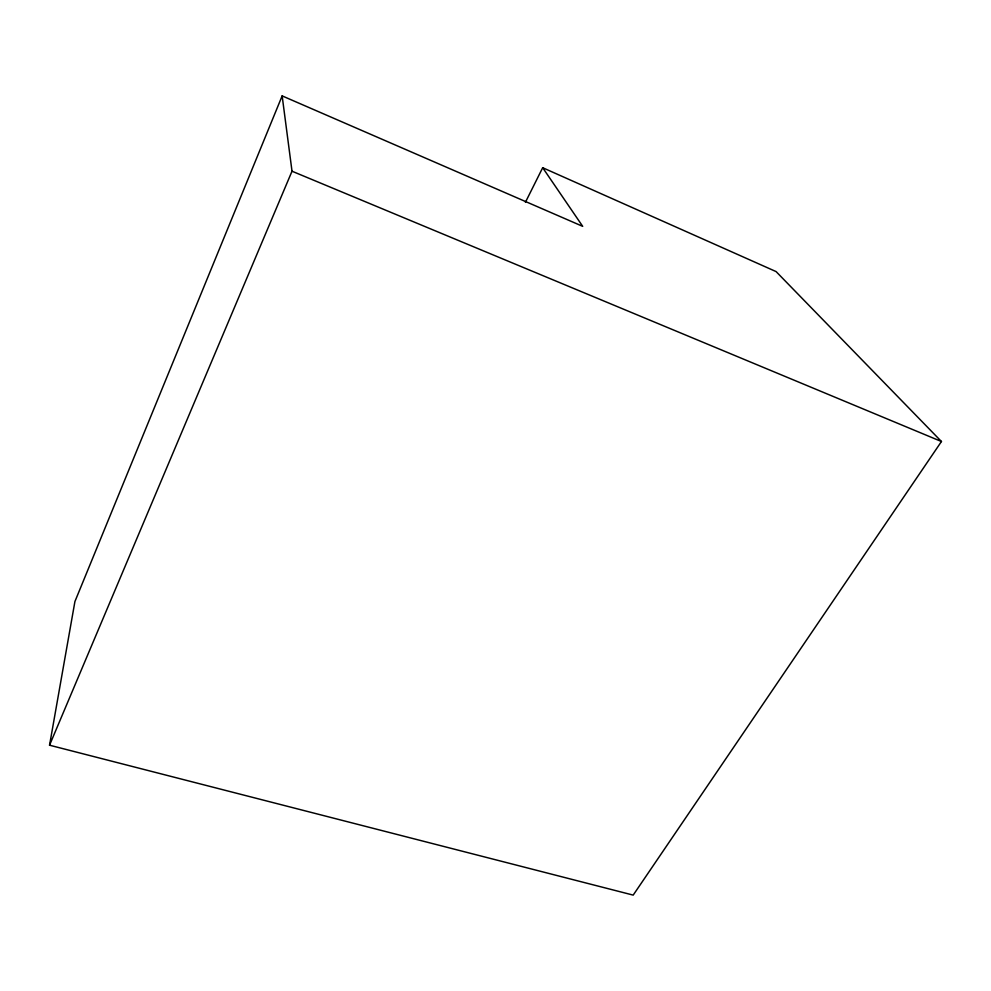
<?xml version="1.0" encoding="UTF-8"?>
<svg xmlns="http://www.w3.org/2000/svg" width="991" height="991" viewBox="0 0 991 991"><rect width="100%" height="100%" fill="white"/><g stroke="black" fill="none" stroke-linecap="round" stroke-linejoin="round"><path stroke-width="1.49" d="M542.684 167.714L776.089 271.584L941.45 441.515L633.187 895.108L49.55 745.207L74.92 601.537L282.15 95.892L582.696 226.344L542.684 167.714L525.416 202.3M49.55 745.207L292.011 171.208L282.15 95.892M292.011 171.208L941.45 441.515"/></g></svg>
